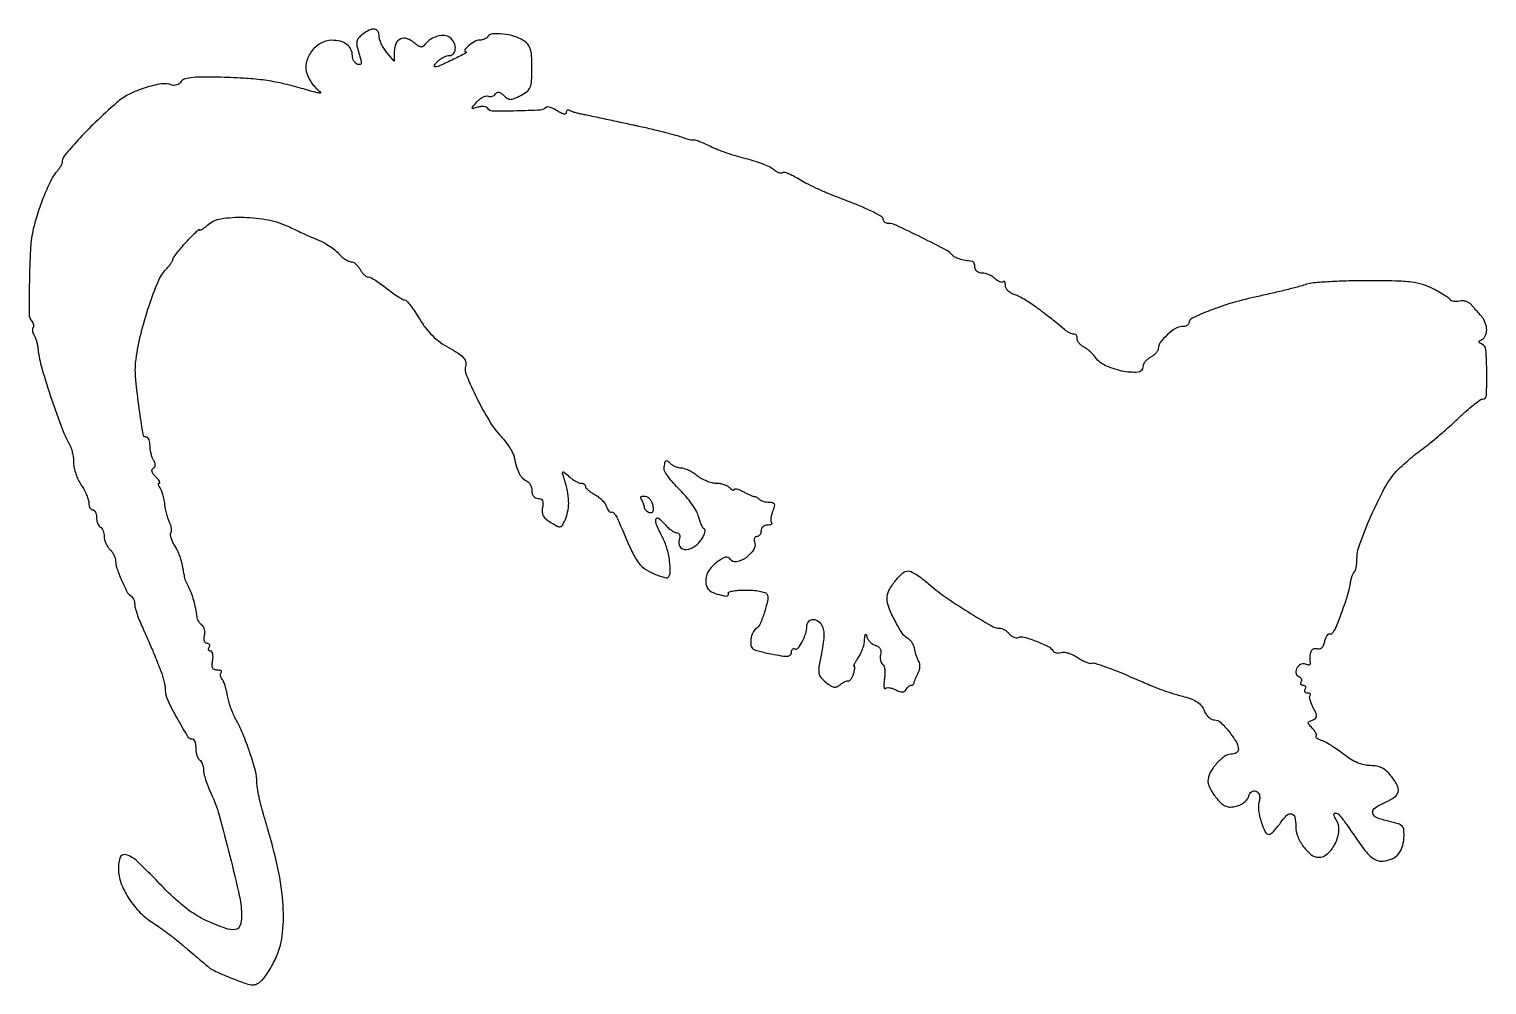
# Model space of a CAD drawing. Extents: x 0 to 382, y 1 to 251.
import ezdxf

# ---------------------------------------------------------------- set-up
doc = ezdxf.new("R2010")
doc.units = 0

msp = doc.modelspace()

# ---------------------------------------------------------------- linework, layer by layer
for points in [[(87.577939, 249.48214, 0.054007), (86.599571, 248.560357, 0.133751), (86.182334, 247.677153, 0.097605), (86.204395, 246.527197, 0.021005), (86.710926, 244.590231, -0.010178), (87.235747, 242.747282, -0.092616), (87.295885, 241.91773, -0.33991), (87.003858, 241.61515, -0.129272), (86.382986, 241.683276, -0.095539), (85.854222, 242.012511, -0.06685), (85.406252, 242.555406, -0.064503), (85.103366, 243.22011, -0.074822), (85, 243.906989, 0.111279), (84.617084, 245.606198, 0.121945), (83.54845, 246.911622, 0.102165), (81.822092, 247.721185, 0.060207), (79.55, 247.982719, 0.132375), (76.651427, 247.183995, 0.103131), (74.223202, 244.977296, 0.104944), (72.908133, 242.020575, 0.142003), (73.119577, 239.119019, 0.03419), (73.615912, 238.01712, 0.025293), (74.305813, 236.871767, 0.025771), (75.071737, 235.852128, 0.051059), (75.795028, 235.146573, -0.035635), (76.664369, 234.349278, -0.688488), (76.552522, 234.11688, -0.046623), (75.514341, 234.302424, -0.001275), (71.079885, 235.542033, 0.015055), (66.055863, 236.798288, 0.021593), (61.53455, 237.582494, 0.018611), (56.4896, 238.04459, 0.007944), (49.716645, 238.303683, 0.007763), (45.38603, 238.333227, 0.028749), (42.660983, 238.152605, 0.046196), (40.923678, 237.77141, 0.178688), (40.06757, 237.104283, -0.087973), (39.627419, 236.613126, -0.079424), (39.030089, 236.282054, -0.08104), (38.37084, 236.158096, -0.097947), (37.751413, 236.26515, 0.131441), (34.988977, 236.556343, 0.038121), (30.78348, 235.560265, 0.038695), (26.500957, 233.819292, 0.065361), (23.294701, 231.65385, 0.010336), (17.723825, 226.513577, 0.015738), (13.125458, 221.803828, 0.012052), (9.629006, 217.800021, 0.175198), (9, 216.059998, -0.09507), (8.915007, 215.617037, -0.032542), (8.632812, 215.024098, -0.030968), (8.228372, 214.394749, -0.031143), (7.75, 213.821429, 0.076345), (6.19153, 211.568811, 0.016967), (4.280315, 207.276515, 0.018275), (2.523246, 202.439516, 0.025627), (1.339166, 198, 0.039345), (0.690676, 193.06865, 0.009486), (0.417568, 184.828773, 0.00438), (0.371192, 176.24284, 0.174068), (1.006242, 174.492479, -0.05209), (1.335954, 173.998591, -0.067644), (1.522088, 173.487836, -0.083275), (1.543748, 173.039, -0.168429), (1.391189, 172.724522, 0.156683), (1.225146, 172.401301, 0.07092), (1.214501, 171.920073, 0.060001), (1.350198, 171.36399, 0.049575), (1.620259, 170.816531, -0.043902), (1.94856, 170.169575, -0.02166), (2.254997, 169.299231, -0.021309), (2.49689, 168.362104, -0.02907), (2.628836, 167.5, 0.045279), (3.517724, 162.730178, 0.010686), (5.884827, 154.971167, 0.011421), (8.65198, 147.156509, 0.030385), (11.085676, 141.763569, -0.048491), (11.437347, 140.90255, -0.022251), (11.733353, 139.725416, -0.021791), (11.937113, 138.448886, -0.028089), (12.006589, 137.263569, 0.055068), (12.150388, 135.989722, 0.027645), (12.594872, 134.430548, 0.027065), (13.238777, 132.851078, 0.035949), (14, 131.5, -0.023796), (14.760939, 130.222963, -0.023115), (15.405128, 128.867188, -0.023752), (15.858484, 127.624633, -0.074786), (15.993411, 126.75, 0.055174), (16.07006, 126.080567, 0.074573), (16.291814, 125.514062, 0.09385), (16.617943, 125.133969, 0.170244), (17, 125, -0.186414), (17.381787, 124.852535, -0.089706), (17.70625, 124.429836, -0.069539), (17.926216, 123.801778, -0.049547), (18, 123.059017, 0.046881), (18.074077, 122.270704, 0.046318), (18.29375, 121.50665, 0.050262), (18.616444, 120.876024, 0.111412), (19, 120.5, -0.108356), (19.383435, 120.128609, -0.050858), (19.70625, 119.514332, -0.047053), (19.925894, 118.773395, -0.048576), (20, 118.012412, 0.065713), (20.108928, 117.187176, 0.039107), (20.440625, 116.251414, 0.038487), (20.925768, 115.354345, 0.053226), (21.5, 114.642857, -0.042503), (22.074035, 113.96195, -0.036263), (22.559375, 113.157749, -0.03785), (22.89331, 112.356409, -0.079963), (23, 111.693553, 0.082979), (23.328315, 109.728881, 0.019555), (24.537086, 106.614834, 0.01683), (25.959755, 103.616473, 0.135964), (26.984849, 102.509364, -0.09612), (27.373684, 102.150578, -0.05268), (27.701799, 101.588844, -0.049781), (27.924699, 100.924929, -0.056167), (28, 100.256707, 0.068444), (28.124132, 99.354143, 0.013059), (28.613954, 97.767687, 0.013706), (29.289932, 95.932902, 0.012225), (30.090058, 94.065724, -0.002089), (30.947838, 92.171033, -0.002038), (31.796881, 90.253682, -0.002007), (32.528949, 88.563689, -0.007638), (32.965546, 87.5, 0.000814), (33.345635, 86.536764, 0.00036), (33.850581, 85.265866, 0.000357), (34.38751, 83.920098, 0.000481), (34.875488, 82.702947, -0.021908), (35.306091, 81.479624, -0.017023), (35.669675, 80.11617, -0.017326), (35.921616, 78.819499, -0.039335), (36, 77.824674, 0.11112), (36.566974, 75.304993, 0.015343), (39.030653, 70.494838, 0.010484), (41.797677, 65.717635, 0.261966), (43.073391, 65, -0.234762), (43.428536, 64.823525, -0.071534), (43.727808, 64.282961, -0.054637), (43.932352, 63.493882, -0.036133), (44, 62.559017, 0.037634), (44.073842, 61.57934, 0.041396), (44.29375, 60.653525, 0.045439), (44.615492, 59.906663, 0.130646), (45, 59.5, -0.111871), (45.383574, 59.123275, -0.050167), (45.70625, 58.490148, -0.046206), (45.925927, 57.722567, -0.046633), (46, 56.930085, 0.061504), (46.126619, 55.904627, 0.016065), (46.582468, 54.306332, 0.016077), (47.223862, 52.505241, 0.015816), (47.982871, 50.739102, -0.040713), (50.094574, 45.06254, -0.007728), (52.926329, 34.387879, -0.006934), (55.445445, 23.628212, -0.054082), (56, 18.516185, -0.088833), (55.559249, 16.054984, -0.280207), (54.299188, 15.056711, -0.120837), (51.869154, 15.342121, -0.014743), (46.86431, 17.381304, -0.036921), (43.989263, 18.915544, -0.026699), (41.02655, 21.018992, -0.022354), (37.817838, 23.807655, -0.012728), (34.183421, 27.443755, 0.013382), (28.669492, 32.945826, 0.118143), (25.708791, 34.650312, 0.408383), (24.14722, 33.820879, 0.092514), (23.741393, 30.527599, 0.079374), (24.563437, 26.856807, 0.051544), (26.582084, 22.995569, 0.049757), (29.45636, 19.471211, 0.058477), (32.83122, 16.795295, -0.017099), (34.544675, 15.653569, -0.006738), (36.826377, 13.97086, -0.00666), (39.245478, 12.084708, -0.008272), (41.442196, 10.263916, 0.000759), (43.465713, 8.534738, 0.000929), (45.362719, 6.924713, 0.000773), (46.962381, 5.576387, 0.006642), (47.686209, 4.984422, 0.053158), (48.439894, 4.50556, 0.007885), (50.068853, 3.730645, 0.008807), (52.031069, 2.876294, 0.007478), (54.131594, 2.041996, 0.008594), (57.35171, 0.88138, 0.07061), (58.880221, 0.590967, 0.134893), (59.997685, 0.84249, 0.061579), (61.231677, 1.709665, 0.052371), (62.072354, 2.647948, 0.017167), (63.108658, 4.190317, 0.016891), (64.149316, 5.993196, 0.018315), (65.036293, 7.81495, 0.080054), (66.737802, 14.296967, 0.045481), (66.786898, 22.425595, 0.035719), (65.214047, 32.408686, 0.018379), (61.90456, 44.631271, -0.011749), (61.175459, 47.189084, -0.011399), (60.559316, 49.80417, -0.011376), (60.122554, 52.127205, -0.040752), (59.999496, 53.631271, 0.065504), (59.607029, 56.610115, 0.015694), (58.162092, 61.396171, 0.016895), (56.299584, 66.368806, 0.029637), (54.383581, 70.320885, -0.027705), (53.741988, 71.631361, -0.016697), (53.121843, 73.247001, -0.016702), (52.611371, 74.898945, -0.027922), (52.307588, 76.320885, 0.019992), (52.051889, 77.618062, 0.020164), (51.693987, 78.886913, 0.020451), (51.293454, 79.963592, 0.072829), (50.914673, 80.592009, -0.062934), (50.620733, 81.058629, -0.075272), (50.474225, 81.556526, -0.08829), (50.492378, 82.00778, -0.143235), (50.675343, 82.342009, 0.21182), (50.770724, 82.589445, 0.242597), (50.64472, 82.806715, 0.105313), (50.250624, 82.954787, 0.037406), (49.647109, 83, -0.093183), (48.880976, 83.144032, -0.187393), (48.434532, 83.553439, -0.126232), (48.278924, 84.294326, -0.03383), (48.414222, 85.5, 0.036857), (48.515854, 86.457889, 0.061214), (48.442757, 87.265625, 0.088429), (48.219489, 87.810449, 0.256799), (47.874762, 88, -0.119034), (47.546132, 88.079361, -0.186707), (47.355147, 88.29375, -0.153298), (47.337535, 88.617584, -0.076066), (47.5, 89, 0.094696), (47.645673, 89.381513, 0.172837), (47.59114, 89.70625, 0.172824), (47.34354, 89.92335, 0.09468), (46.942386, 90, -0.177976), (46.52005, 90.155249, -0.138748), (46.245751, 90.56445, -0.093884), (46.163574, 91.205079, -0.049074), (46.290365, 92.002357, 0.058985), (46.404392, 92.823724, 0.061698), (46.32031, 93.636142, 0.06874), (46.06082, 94.318012, 0.124692), (45.656997, 94.752357, -0.070782), (45.200933, 95.148357, -0.044661), (44.787615, 95.721005, -0.04404), (44.475386, 96.370849, -0.060534), (44.322118, 97, 0.01955), (43.984988, 99.12785, 0.019251), (43.481356, 101.233944, 0.020281), (42.860264, 103.147957, 0.034279), (42.168528, 104.685103, -0.011671), (41.789465, 105.434947, -0.012381), (41.453577, 106.187186, -0.012054), (41.196593, 106.847623, -0.054114), (41.098612, 107.25, 0.004889), (41.055406, 107.55547, 0.005235), (41.007139, 107.853125, 0.004978), (40.960455, 108.107955, 0.024451), (40.92569, 108.25, -0.023565), (40.881339, 108.429827, -0.000786), (40.740307, 109.15105, -0.001491), (40.577689, 110.003239, -0.001038), (40.398949, 110.96634, 0.033535), (40.11694, 112.077865, 0.018763), (39.634441, 113.387314, 0.018653), (39.04497, 114.679916, 0.028727), (38.431698, 115.744585, -0.034076), (37.895178, 116.69946, -0.04177), (37.534525, 117.656751, -0.046814), (37.381128, 118.484468, -0.162216), (37.504684, 119.007579, 0.121219), (37.66316, 119.4984, 0.050378), (37.642391, 120.199418, 0.045888), (37.465855, 120.981516, 0.044099), (37.148048, 121.729333, -0.040714), (36.763169, 122.618237, -0.01733), (36.388795, 123.861117, -0.017012), (36.078986, 125.221648, -0.021399), (35.889595, 126.5, 0.022741), (35.702451, 127.740239, 0.02131), (35.400443, 128.985938, 0.021839), (35.037201, 130.067058, 0.06549), (34.665347, 130.75, -0.034869), (34.364573, 131.230077, -0.079815), (34.226318, 131.632812, -0.165817), (34.267162, 131.890404, -0.278078), (34.448984, 132, 0.451996), (34.571838, 132.139574, 0.099587), (34.45572, 132.483312, 0.045431), (34.081485, 133.012996, 0.019879), (33.49754, 133.645317, -0.039035), (32.874223, 134.374374, -0.090673), (32.56352, 135.020074, -0.145814), (32.574952, 135.54072, -0.178273), (32.873325, 135.92171, 0.119103), (33.236468, 136.288698, 0.12583), (33.382594, 136.773593, 0.099205), (33.290373, 137.36223, 0.052731), (32.962526, 138.026393, -0.052386), (32.603806, 138.75184, -0.026369), (32.299873, 139.728066, -0.025858), (32.08937, 140.780601, -0.034734), (32.015313, 141.75, 0.035459), (31.948225, 142.611741, 0.053612), (31.758083, 143.339063, 0.069836), (31.483894, 143.838263, 0.236539), (31.16114, 144, -0.368419), (30.190648, 144.827401, -0.005852), (29.04805, 152.536807, -0.013411), (28.236122, 159.982844, -0.055508), (28.367655, 164.5, -0.025634), (29.667589, 171.213329, -0.019475), (31.749989, 178.415234, -0.017796), (34.107173, 184.754373, -0.089849), (36.139298, 187.919144, 0.015462), (36.851809, 188.732995, 0.019794), (37.453419, 189.52668, 0.018044), (37.897843, 190.21559, 0.135023), (38, 190.586986, -0.157967), (38.134493, 191.002064, -0.007393), (39.028125, 192.198617, -0.011597), (40.159025, 193.598669, -0.008017), (41.5, 195.13168, -0.007939), (42.843421, 196.572038, -0.015291), (43.971875, 197.674501, -0.013915), (44.836094, 198.425386, -0.633344), (45, 198.347893, 0.506976), (45.153831, 198.235173, 0.057263), (45.61834, 198.442864, 0.033997), (46.296548, 198.909669, 0.016194), (47.104988, 199.595012, -0.147029), (50.597835, 201.254756, -0.043847), (56.55235, 201.636337, -0.043405), (63.043681, 200.916792, -0.063118), (68.5, 199.089104, 0.00103), (70.452076, 198.152804, 0.001497), (72.178125, 197.33562, 0.000739), (73.64766, 196.647911, 0.02583), (74, 196.50531, -0.021997), (76.317825, 195.58783, -0.028582), (78.345337, 194.537313, -0.031586), (80.052488, 193.373528, -0.044038), (81.404988, 192.114763, 0.031057), (82.230583, 191.305445, 0.032886), (83.135147, 190.621212, 0.034859), (83.986913, 190.142348, 0.111072), (84.619804, 190, -0.121926), (85.198871, 189.856663, -0.053428), (85.859291, 189.4125, -0.048486), (86.49348, 188.765091, -0.046731), (87, 188, 0.038446), (87.488649, 187.234697, 0.043626), (88.070527, 186.5875, 0.048543), (88.655208, 186.139056, 0.140228), (89.141279, 186, -0.124716), (89.757688, 185.843818, -0.014212), (91.01028, 185.11875, -0.01647), (92.471174, 184.148859, -0.012708), (94, 183, 0.010706), (95.516384, 181.850962, 0.014424), (96.939344, 180.88125, 0.011443), (98.152769, 180.143199, 0.131645), (98.687228, 180, -0.216843), (99.174102, 179.778432, -0.013926), (100.190966, 178.543354, -0.018337), (101.345175, 176.941151, -0.012488), (102.543323, 175.041206, 0.0288), (104.167926, 172.642112, 0.036149), (105.948571, 170.632625, 0.036718), (107.975636, 168.925135, 0.03133), (110.337812, 167.431001, -0.015844), (112.715796, 166.027981, -0.060804), (114.042593, 164.941422, -0.110193), (114.645358, 163.94415, -0.146009), (114.681422, 162.88976, 0.164084), (114.86812, 160.207448, 0.016202), (117.583894, 154.241216, 0.021475), (120.865497, 148.269908, 0.050094), (123.93123, 144.19971, -0.023394), (125.128816, 142.774654, -0.022351), (126.207519, 141.222715, -0.022941), (127.034192, 139.76826, -0.070566), (127.400277, 138.69971, 0.022747), (127.980333, 136.273302, 0.0502), (128.686995, 134.5064, 0.068777), (129.543011, 133.302545, 0.112709), (130.577319, 132.608704, -0.109191), (131.121489, 132.249118, -0.06634), (131.582087, 131.626418, -0.061611), (131.893863, 130.848795, -0.064651), (132, 130.031385, 0.069642), (132.114319, 129.214604, 0.098834), (132.44895, 128.564149, 0.112514), (132.968853, 128.148402, 0.113091), (133.616577, 128, -0.100008), (134.32986, 127.855891, -0.181453), (134.75643, 127.452314, -0.124229), (134.906692, 126.736444, -0.037165), (134.778213, 125.620127, 0.066733), (134.709983, 124.394566, 0.110266), (135.012347, 123.407675, 0.092968), (135.753507, 122.531919, 0.037388), (137.04535, 121.632282, 0.016282), (138.791443, 120.676114, 0.191397), (139.548637, 120.607615, 0.208993), (140.110411, 121.080845, 0.019795), (140.859429, 122.762155, 0.054131), (141.472144, 124.964394, 0.049045), (141.626089, 127.322423, 0.04253), (141.314183, 129.957327, 0.025735), (140.523327, 133, -0.004663), (140.014517, 134.6659, -0.333842), (140.109461, 134.920211, -0.331115), (140.381337, 134.901029, -0.004624), (141.69584, 133.75, 0.026802), (142.532874, 133.080226, 0.027968), (143.425307, 132.514062, 0.029087), (144.247112, 132.115813, 0.098592), (144.828741, 132, -0.069228), (145.2764, 131.93772, -0.085359), (145.655943, 131.755888, -0.099985), (145.909714, 131.485879, -0.139673), (146, 131.16898, 0.182479), (146.152429, 130.765226, 0.033247), (146.729507, 130.191651, 0.031932), (147.532504, 129.578619, 0.024205), (148.48343, 129.008868, -0.04229), (149.477227, 128.363533, -0.035706), (150.410243, 127.525465, -0.037193), (151.152894, 126.631534, -0.078043), (151.555426, 125.825368, 0.040472), (151.832895, 125.146943, 0.069277), (152.181372, 124.645646, 0.104255), (152.541067, 124.390353, 0.245526), (152.859809, 124.413357, -0.335242), (153.22112, 124.379527, -0.048062), (153.751368, 123.7923, -0.038754), (154.334356, 122.864349, -0.022846), (154.889714, 121.677878, 0.006388), (157.785839, 114.91993, 0.041125), (159.565283, 111.661539, 0.079525), (161.309236, 109.754553, 0.068991), (163.644308, 108.375258, 0.011412), (165.039305, 107.82944, 0.017503), (166.272972, 107.427272, 0.01219), (167.288493, 107.16174, 0.259812), (167.577144, 107.243811, 0.193477), (168.212851, 108.734221, 0.038391), (168.047887, 111.687046, 0.0391), (167.339218, 115.000331, 0.04794), (166.151901, 117.933075, -0.017243), (164.640675, 121.093731, -0.15825), (164.494285, 122.588469, -0.561074), (165.162597, 122.818812, -0.041436), (166.860952, 121.160323, 0.028947), (167.66643, 120.333509, 0.032002), (168.536737, 119.634595, 0.033806), (169.347854, 119.142815, 0.119933), (169.934683, 119, -0.159689), (170.37066, 118.857115, -0.157686), (170.640181, 118.483228, -0.105723), (170.7007, 117.886863, -0.049491), (170.539345, 117.123965, 0.204304), (170.701256, 115.43779, 0.257184), (172.002259, 114.606547, 0.148744), (174.112908, 115.101252, 0.094966), (176.030586, 116.766013, 0.030263), (176.744508, 117.796209, 0.048856), (177.206198, 118.757202, 0.064733), (177.377439, 119.519578, 0.276642), (177.183678, 119.922624, -0.11277), (176.801776, 120.321776, -0.026206), (176.365089, 121.147774, -0.025742), (175.951876, 122.175005, -0.022727), (175.626747, 123.282564, 0.071202), (175.082886, 124.635367, 0.022113), (173.899856, 126.486622, 0.021612), (172.377937, 128.463585, 0.022228), (170.704542, 130.282564, -0.015336), (169.090638, 131.989071, -0.020922), (167.751405, 133.628316, -0.01834), (166.771068, 135.041483, -0.172663), (166.606767, 135.75, -0.009048), (166.826968, 137.406163, -0.172211), (167.069452, 137.859294, -0.364864), (167.437065, 137.873512, -0.031096), (168.2, 137.2, 0.058312), (168.781316, 136.740484, 0.038966), (169.536635, 136.3525, 0.039061), (170.339795, 136.087634, 0.060189), (171.065141, 136, -0.082712), (171.878671, 135.864495, -0.02841), (172.988033, 135.4125, -0.027329), (174.177112, 134.765448, -0.028388), (175.272871, 134, 0.039401), (176.421905, 133.234386, 0.030996), (177.771303, 132.5875, 0.031879), (179.108809, 132.142315, 0.064483), (180.207729, 132, -0.043969), (181.21171, 131.911542, -0.036675), (182.24977, 131.6475, -0.038157), (183.16883, 131.260364, -0.077768), (183.8, 130.8, 0.029031), (184.261548, 130.389149, 0.075079), (184.6475, 130.16846, 0.191032), (184.889022, 130.170384, 0.305318), (185, 130.335184, -0.38902), (185.170535, 130.521198, -0.078059), (185.660937, 130.487294, -0.046884), (186.386476, 130.248042, -0.023701), (187.25, 129.820619, 0.010415), (188.16033, 129.339514, 0.01258), (189.034896, 128.927575, 0.01125), (189.782991, 128.617844, 0.079401), (190.166667, 128.535435, -0.079313), (190.475392, 128.469182, -0.034149), (190.857812, 128.290097, -0.032702), (191.247171, 128.039642, -0.037117), (191.583333, 127.75, 0.089131), (191.997806, 127.461792, 0.036183), (192.644292, 127.220312, 0.03435), (193.394483, 127.055334, 0.036966), (194.141916, 127, -0.059269), (195.040204, 126.893143, -0.248926), (195.433798, 126.544622, -0.15877), (195.462103, 125.890026, -0.02291), (195.039093, 124.602823, 0.028273), (194.734344, 123.640838, 0.036956), (194.572492, 122.732737, 0.040417), (194.556374, 121.990431, 0.183602), (194.730511, 121.602823, -0.239287), (194.804439, 121.376448, -0.229185), (194.666671, 121.177079, -0.094675), (194.266418, 121.041436, -0.034503), (193.666667, 121, 0.088788), (193.030326, 120.886104, 0.094932), (192.489583, 120.559375, 0.09994), (192.127828, 120.072242, 0.110331), (192, 119.5, -0.072144), (191.91686, 118.926792, -0.087143), (191.674822, 118.440625, -0.100435), (191.315153, 118.115611, -0.134459), (190.893011, 118, 0.132186), (190.511358, 117.897307, 0.151946), (190.256826, 117.620507, 0.125613), (190.175427, 117.201805, 0.077279), (190.281768, 116.708108, -0.235745), (190.078222, 114.608174, -0.096756), (188.067769, 112.461208, -0.110376), (185.57529, 111.391353, -0.310107), (183.926098, 112.119576, 0.166659), (183.417011, 112.537131, 0.148204), (182.731268, 112.579969, 0.078054), (181.7793, 112.191249, 0.021529), (180.428708, 111.293757, 0.089366), (178.437247, 109.210912, 0.116733), (177.530754, 106.745184, 0.154117), (177.932679, 104.60859, 0.190496), (179.466914, 103.30963, 0.011806), (181.639724, 102.631657, 0.055844), (182.924207, 102.414775, 0.23644), (183.412403, 102.62618, 0.323463), (183.445746, 103.087785, -0.462311), (183.559635, 103.440272, -0.047383), (184.513024, 103.732578, -0.033575), (185.998947, 103.935431, -0.01714), (187.881966, 104, -0.018972), (189.842903, 103.925567, -0.025823), (191.598313, 103.700507, -0.024602), (192.986371, 103.377929, -0.187058), (193.512083, 102.98045, -0.193045), (193.764707, 101.527727, -0.022775), (192.921771, 98.290942, -0.024465), (191.774467, 95.140322, -0.150604), (190.679135, 93.832238, 0.150396), (189.832253, 92.821701, 0.065521), (189.363591, 91.115753, 0.067879), (189.360729, 89.436508, 0.224506), (189.947145, 88.532666, 0.067021), (190.545174, 88.265795, 0.008098), (191.937845, 87.880821, 0.009507), (193.617208, 87.479655, 0.007695), (195.433181, 87.111385, 0.011071), (197.837241, 86.717127, 0.066606), (199.100721, 86.707786, 0.175372), (199.7432, 87.03644, 0.189922), (200, 87.688122, -0.060677), (200.062055, 88.197595, -0.129565), (200.250796, 88.542997, -0.191518), (200.530037, 88.672603, -0.153608), (200.853772, 88.590374, 0.384398), (201.650682, 88.735712, 0.040765), (202.767852, 90.459813, 0.041992), (203.698334, 92.603435, 0.081578), (204, 94.440064, -0.161719), (204.406175, 95.663028, -0.201604), (205.429067, 96.264559, -0.169106), (206.726586, 95.99976, -0.119613), (207.798484, 94.95107, -0.084828), (208.288408, 93.75579, -0.054684), (208.453849, 92.264486, -0.037116), (208.307451, 90.261857, -0.012756), (207.807745, 87.396885, 0.009156), (207.162852, 83.850541, 0.078349), (207.154499, 82.241661, 0.137281), (207.669304, 81.101279, 0.048347), (208.960414, 79.830972, 0.025868), (210.22749, 78.909193, 0.106028), (211.109921, 78.571043, 0.146447), (211.89553, 78.678671, 0.066534), (212.783081, 79.234937, -0.028281), (213.406777, 79.69561, -0.038321), (214.020245, 80.033164, -0.0426), (214.544413, 80.219332, -0.200438), (214.854186, 80.175833, 0.313692), (215.117621, 80.195045, 0.061572), (215.465751, 80.556177, 0.04564), (215.834697, 81.154094, 0.02684), (216.168267, 81.925833, 0.021051), (216.425074, 82.721455, 0.038417), (216.556096, 83.390714, 0.051801), (216.562232, 83.861934, 0.387952), (216.411072, 84, -0.499213), (216.305963, 84.139778, -0.0384), (216.49794, 84.652861, -0.029137), (216.882967, 85.369429, -0.014926), (217.443296, 86.222506, 0.04115), (218.04812, 87.257719, 0.026986), (218.576794, 88.534603, 0.027144), (218.95923, 89.84329, 0.046076), (219.116001, 90.972506, -0.010231), (219.185896, 92.02479, -0.129058), (219.318704, 92.396116, -0.592677), (219.48102, 92.379925, -0.036005), (219.680277, 91.796988, 0.079343), (219.986936, 91.102358, 0.052683), (220.535316, 90.423339, 0.051804), (221.227118, 89.860867, 0.068056), (221.961559, 89.512201, -0.075434), (222.712906, 89.141896, -0.114587), (223.198586, 88.603665, -0.114915), (223.396544, 87.907692, -0.076164), (223.310165, 87.078072, 0.054925), (223.199214, 86.323741, 0.060516), (223.261557, 85.588454, 0.068801), (223.478316, 84.981204, 0.135058), (223.824912, 84.60821, -0.180194), (224.176872, 84.155332, -0.04431), (224.381918, 83.218774, -0.039699), (224.438419, 82.033084, -0.030743), (224.318045, 80.745351, 0.017293), (224.173337, 79.546168, 0.04303), (224.173778, 78.663299, 0.115308), (224.311278, 78.242907, 0.484007), (224.537498, 78.214816, -0.169481), (224.957293, 78.413593, -0.058957), (225.636094, 78.405912, -0.050349), (226.441429, 78.217598, -0.040291), (227.258657, 77.861571, 0.033744), (228.242693, 77.417474, 0.10049), (228.969633, 77.303018, 0.143491), (229.52995, 77.494425, 0.101095), (229.988977, 77.982165, -0.039086), (230.317197, 78.430715, -0.046034), (230.69528, 78.796564, -0.052115), (231.065241, 79.035169, -0.151574), (231.361803, 79.08541, 0.11682), (231.612809, 79.11048, 0.100784), (231.841497, 79.245402, 0.093195), (232.012638, 79.470044, 0.083807), (232.098612, 79.75, -0.053454), (232.195524, 80.150283, -0.012271), (232.446624, 80.799821, -0.012548), (232.774858, 81.537754, -0.011945), (233.144856, 82.270667, 0.056582), (233.450348, 83.039192, 0.051364), (233.588723, 83.882317, 0.054699), (233.549866, 84.670582, 0.100198), (233.325174, 85.270667, -0.04013), (233.00887, 85.881528, -0.018535), (232.693033, 86.719346, -0.018222), (232.424418, 87.629457, -0.024093), (232.250708, 88.476042, 0.058263), (232.024004, 89.293282, 0.045081), (231.599381, 90.114724, 0.046271), (231.053543, 90.818506, 0.077265), (230.464744, 91.279668, -0.122285), (228.93997, 92.710334, -0.023946), (227.036765, 95.988695, -0.025254), (225.448861, 99.47304, -0.094557), (225, 101.825303, -0.120613), (225.494347, 103.844807, -0.045027), (227.080932, 106.319414, -0.04394), (229.011196, 108.399967, -0.185853), (230.569699, 109, -0.122284), (231.341856, 108.808289, -0.020206), (232.678189, 108.030463, -0.021157), (234.205842, 106.963126, -0.017304), (235.747119, 105.699449, 0.028847), (239.980605, 102.388791, 0.011665), (246.103566, 98.353794, 0.006666), (252.318214, 94.577588, 0.133963), (254.435309, 94, -0.086752), (255.027286, 93.896511, -0.043519), (255.718614, 93.576836, -0.041468), (256.395689, 93.110639, -0.048083), (256.950668, 92.559441, 0.062028), (257.499511, 92.043844, 0.062655), (258.156271, 91.680667, 0.06886), (258.816837, 91.517276, 0.118396), (259.375979, 91.590782, -0.164336), (260.931265, 91.654034, -0.021396), (264.117653, 90.570085, -0.022469), (267.200654, 89.209471, -0.140073), (268.463644, 88.058825, 0.125804), (268.804362, 87.730465, 0.081149), (269.321166, 87.539063, 0.072595), (269.930733, 87.509895, 0.067423), (270.539745, 87.653625, -0.123285), (271.295864, 87.745622, -0.04186), (272.3875, 87.51531, -0.038612), (273.599433, 87.046936, -0.035784), (274.75772, 86.387567, 0.020314), (275.873487, 85.705897, 0.025707), (276.958254, 85.173301, 0.025278), (277.887129, 84.829539, 0.150556), (278.398039, 84.826962, -0.150288), (279.424666, 84.822322, -0.010222), (282.223769, 83.884446, -0.011719), (285.96863, 82.444058, -0.004763), (291, 80.31594, 0.003908), (294.728076, 78.731554, 0.011874), (297.29528, 77.734952, 0.013708), (299.701304, 76.939929, 0.006781), (302.795156, 76.056438, -0.028113), (304.821537, 75.383097, -0.056954), (306.301673, 74.592079, -0.071545), (307.33961, 73.630096, -0.079464), (308.020406, 72.446329, 0.058633), (308.508226, 71.51035, 0.059211), (309.198617, 70.716602, 0.065151), (309.977477, 70.176261, 0.118692), (310.725249, 69.993167, -0.192452), (312.296258, 69.358197, -0.032337), (314.532131, 66.918275, -0.034271), (316.454073, 64.1603, -0.135853), (317, 62.18812, -0.159354), (316.851808, 61.734949, -0.096872), (316.43382, 61.34901, -0.078591), (315.809674, 61.08839, -0.059745), (315.07258, 61, 0.163359), (313.265312, 60.393342, 0.053567), (311.192618, 58.443962, 0.05341), (309.533917, 56.031354, 0.124532), (309, 53.920905, 0.088951), (309.157856, 53.040603, 0.030299), (309.684033, 51.847797, 0.029007), (310.437432, 50.573742, 0.029593), (311.328622, 49.404343, 0.030108), (312.652479, 48.040612, 0.09149), (313.74449, 47.359674, 0.106362), (314.909592, 47.167862, 0.049326), (316.43415, 47.394117, 0.054298), (317.532882, 47.800665, 0.05143), (318.540161, 48.440141, 0.055417), (319.313041, 49.203414, 0.106691), (319.704064, 49.976341, -0.068383), (320.000084, 50.69174, -0.105622), (320.449288, 51.184343, -0.125329), (321.000247, 51.399071, -0.12278), (321.591421, 51.326545, -0.122963), (322.1506, 50.934804, -0.113972), (322.479342, 50.315541, -0.085269), (322.557345, 49.460151, -0.041703), (322.379605, 48.37633, 0.098349), (322.269647, 46.171779, 0.040706), (322.946293, 43.250313, 0.037184), (323.990267, 40.661371, 0.285705), (325.053226, 40, 0.180151), (325.484471, 40.16059, 0.020485), (326.255667, 40.884704, 0.022687), (327.127853, 41.858235, 0.016603), (328.008372, 43.011758, -0.04141), (329.693048, 45.005598, -0.259816), (330.929085, 45.358461, -0.294502), (331.763665, 44.493765, -0.048755), (332, 42.075842, 0.097839), (332.511528, 39.486722, 0.060639), (334.033042, 36.774527, 0.063259), (336.021807, 34.67672, 0.17313), (337.917593, 34, 0.188621), (340.374319, 34.96097, 0.094889), (342.3825, 37.681602, 0.091643), (343.290954, 41.044081, 0.160804), (342.61901, 43.816531, -0.06293), (342.010472, 45.140056, -0.506407), (342.346477, 45.598722, -0.200937), (343.274126, 45.211354, -0.041073), (344.439174, 43.818393, -0.000564), (345.26818, 42.640584, -0.000193), (346.466494, 40.93259, -0.000192), (347.78715, 39.047132, -0.000222), (349.04372, 37.25, 0.022962), (350.510011, 35.343702, 0.047707), (351.850492, 34.03377, 0.063561), (353.107585, 33.260305, 0.106558), (354.315143, 33, 0.084548), (356.730373, 33.411348, 0.113105), (358.60453, 34.593266, 0.109215), (359.820517, 36.510012, 0.074809), (360.330288, 39.045292, 0.030238), (360.306529, 41.134292, 0.170692), (359.868933, 42.141233, 0.135393), (358.839802, 42.777258, 0.016572), (356.25, 43.442061, -0.040921), (353.151878, 44.400186, -0.266019), (352.177727, 45.632118, -0.292721), (352.786761, 46.994271, -0.046292), (355.5, 48.435553, 0.052119), (357.886685, 49.739164, 0.193249), (358.815383, 51.141499, 0.176715), (358.557859, 52.884696, 0.042533), (356.92742, 55.365141, 0.044612), (355.780867, 56.581944, 0.067413), (354.574067, 57.392283, 0.068004), (353.203245, 57.847935, 0.046309), (351.564924, 58, -0.057292), (349.911893, 58.190035, -0.04263), (348.163536, 58.758047, -0.038495), (346.361954, 59.687481, -0.029575), (344.549748, 60.960465, 0.013889), (342.977681, 62.140065, 0.013686), (341.334924, 63.236603, 0.013681), (339.844885, 64.117361, 0.04983), (338.836883, 64.551771, -0.030384), (338.111782, 64.831411, -0.060577), (337.588162, 65.152327, -0.107463), (337.337261, 65.458908, -0.32506), (337.37702, 65.710354, 0.254147), (337.469606, 66.023303, 0.063071), (337.287113, 66.545696, 0.049087), (336.894773, 67.171271, 0.031798), (336.32987, 67.812987, -0.015038), (335.430088, 68.768585, -0.18696), (335.259748, 69.227248, -0.279329), (335.477439, 69.575377, -0.032468), (336.359918, 69.950862, 0.068402), (337.169095, 70.365937, 0.226986), (337.455355, 70.873125, 0.121783), (337.318878, 71.645271, 0.015317), (336.578406, 73.186233, -0.023945), (336.088984, 74.251428, -0.034111), (335.766865, 75.241247, -0.036364), (335.625789, 76.045097, -0.225308), (335.762644, 76.429311, 0.157084), (335.873204, 76.644943, 0.259668), (335.805649, 76.83236, 0.134523), (335.539659, 76.960613, 0.045492), (335.10765, 77, -0.089607), (334.686733, 77.076045, -0.168389), (334.423558, 77.29375, -0.176926), (334.359099, 77.618743, -0.100119), (334.5, 78, 0.088621), (334.651081, 78.381806, 0.167455), (334.608064, 78.70625, 0.177706), (334.378351, 78.922582, 0.101261), (334, 79, -0.08992), (333.616203, 79.069584, -0.16868), (333.37643, 79.268661, -0.176677), (333.318063, 79.565881, -0.099764), (333.447214, 79.91459, 0.121055), (333.569809, 80.293863, 0.129291), (333.497991, 80.676662, 0.116342), (333.236263, 81.004148, 0.085998), (332.82632, 81.22456, -0.142777), (332.406099, 81.515385, -0.115049), (332.164868, 82.011369, -0.090564), (332.136621, 82.668548, -0.057244), (332.328519, 83.413724, -0.072874), (332.709725, 84.092203, -0.100012), (333.237345, 84.549435, -0.111532), (333.854812, 84.735406, -0.109637), (334.496433, 84.639742, 0.038365), (335.056556, 84.472769, 0.079951), (335.510121, 84.448498, 0.147227), (335.784501, 84.564006, 0.262798), (335.869583, 84.785988, -0.040988), (335.749631, 86.599913, -0.095755), (336.027826, 87.925734, -0.175648), (336.646037, 88.59535, -0.214175), (337.489807, 88.642285, 0.123048), (338.178216, 88.5582, 0.152897), (338.762549, 88.823904, 0.106839), (339.235439, 89.475611, 0.04226), (339.59648, 90.528385, -0.032899), (339.888937, 91.436127, -0.059229), (340.260466, 92.12309, -0.0922), (340.646685, 92.499716, -0.293659), (340.990618, 92.505799, 0.317442), (341.366995, 92.528857, 0.062079), (341.867406, 93.044047, 0.045683), (342.400066, 93.902121, 0.026681), (342.883944, 95.012709, 0.002265), (344.528576, 99.476391, 0.009966), (345.434049, 102.132466, 0.016694), (345.971039, 104.03398, 0.025153), (346.298831, 105.72423, -0.023573), (346.470856, 106.626511, -0.024366), (346.725618, 107.498496, -0.025006), (347.019555, 108.228106, -0.088334), (347.307564, 108.640897, 0.109462), (347.574784, 109.060247, 0.030722), (347.796597, 109.809402, 0.029415), (347.949012, 110.710145, 0.027209), (348, 111.64643, -0.086191), (348.76155, 116.031438, -0.017731), (351.679642, 123.35078, -0.019109), (355.188108, 130.557811, -0.058809), (358.284505, 135, -0.023692), (359.436964, 136.179988, -0.009257), (361.132735, 137.701574, -0.009139), (363.031497, 139.283171, -0.01123), (364.862682, 140.686208, 0.012927), (366.907776, 142.264186, 0.005905), (369.49896, 144.423957, 0.005843), (372.176427, 146.764413, 0.008012), (374.526241, 148.936208, -0.009492), (376.637702, 150.87615, -0.013491), (378.591838, 152.512511, -0.009475), (380.263757, 153.786663, -0.15939), (380.915982, 154, 0.40116), (381.932273, 154.971777, 0.014072), (382.031336, 160.927966, 0.014803), (381.785173, 166.91147, 0.272308), (380.75, 168.416667, -0.029131), (380.14253, 168.744495, -0.260055), (380, 169, -0.260055), (380.14253, 169.255505, -0.029131), (380.75, 169.583333, 0.110691), (381.228548, 169.952528, 0.060254), (381.632812, 170.579315, 0.055592), (381.907029, 171.351063, 0.057647), (382, 172.154762, 0.052778), (381.908627, 173.017992, 0.035795), (381.632812, 173.968303, 0.036044), (381.228892, 174.858194, 0.058288), (380.75, 175.536725, -0.002546), (380.172991, 176.186774, -0.001354), (379.464971, 176.997063, -0.001348), (378.745895, 177.829037, -0.002095), (378.130753, 178.550744, 0.074306), (377.467178, 179.133677, 0.059603), (376.611544, 179.550578, 0.060847), (375.70241, 179.746997, 0.086972), (374.881749, 179.679328, -0.043537), (374.125848, 179.550537, -0.053024), (373.40847, 179.567907, -0.062019), (372.831102, 179.71782, -0.161201), (372.505988, 179.990311, 0.101683), (372.109905, 180.410189, 0.010417), (370.970174, 181.175036, 0.012654), (369.555991, 182.032203, 0.009779), (367.974199, 182.896431, 0.045881), (365.240068, 184.016441, 0.044292), (362.315076, 184.635495, 0.025199), (358.140193, 184.926747, 0.004815), (350.534306, 185, 0.007024), (345.204411, 184.925117, 0.008858), (340.276489, 184.699199, 0.007293), (336.16745, 184.377572, 0.067759), (334.436868, 183.975997, -0.025313), (332.84123, 183.460105, -0.004178), (329.708308, 182.647657, -0.004581), (326.003004, 181.755742, -0.004035), (322.121768, 180.891949, 0.017258), (315.455017, 179.222052, 0.023002), (309.541227, 177.223211, 0.017932), (304.874951, 175.207307, 0.289488), (304, 173.822745, -0.207503), (303.863594, 173.508213, -0.082437), (303.463705, 173.241681, -0.062834), (302.873235, 173.060392, -0.043123), (302.174314, 173, 0.146311), (300.489711, 172.496264, 0.042836), (298.343019, 170.806893, 0.042463), (296.529112, 168.794458, 0.163608), (296, 167.220733, -0.133663), (295.859244, 166.703605, -0.050455), (295.4125, 166.093867, -0.045397), (294.765224, 165.494586, -0.04122), (294, 165, 0.052011), (293.235006, 164.481872, 0.050946), (292.5875, 163.813763, 0.055403), (292.145075, 163.103741, 0.112104), (292, 162.464816, -0.398082), (290.638183, 161.025403, -0.067921), (286.509867, 161.357401, -0.057078), (281.937935, 162.922957, -0.140339), (279.299702, 165.249978, 0.051473), (278.853577, 165.810789, 0.021463), (278.147413, 166.472658, 0.020963), (277.324354, 167.122309, 0.025463), (276.5, 167.656942, -0.043481), (275.75321, 168.180386, -0.052924), (275.160938, 168.795118, -0.061871), (274.797605, 169.404757, -0.161052), (274.75, 169.906942, 0.093935), (274.76566, 170.324023, 0.11991), (274.620414, 170.678914, 0.12619), (274.335625, 170.915204, 0.110835), (273.957794, 171, -0.084325), (273.454646, 171.085464, -0.030422), (272.783314, 171.367188, -0.029142), (272.071082, 171.771609, -0.030638), (271.42309, 172.25, 0.002027), (269.340446, 173.979944, 0.00529), (267.82493, 175.201773, 0.005146), (266.260449, 176.410087, 0.001829), (264, 178.106114, 0.015471), (262.494943, 179.15601, 0.013719), (260.867188, 180.155618, 0.01391), (259.351976, 180.974495, 0.04039), (258.25, 181.423501, -0.060364), (257.389685, 181.814694, -0.062915), (256.660937, 182.395627, -0.069973), (256.167091, 183.069543, -0.123798), (256, 183.734054, 0.037083), (255.957463, 184.306796, 0.104129), (255.818155, 184.6817, 0.241326), (255.613703, 184.802569, 0.214637), (255.380952, 184.714286, -0.216372), (255.036601, 184.584976, -0.079048), (254.517113, 184.70372, -0.060112), (253.910969, 185.03688, -0.040711), (253.309524, 185.547619, 0.056187), (252.612131, 186.103708, 0.038806), (251.717262, 186.573363, 0.03912), (250.773133, 186.894159, 0.062416), (249.928571, 187, -0.076226), (249.19176, 187.112985, -0.089419), (248.566518, 187.440625, -0.100747), (248.148544, 187.927955, -0.127718), (248, 188.5, 0.04767), (247.944613, 189.079619, 0.063463), (247.779687, 189.58185, 0.078959), (247.536811, 189.935618, 0.179364), (247.25, 190.076511, -0.019931), (245.429216, 190.335923, -0.030995), (243.890627, 190.717906, -0.035756), (242.718287, 191.18181, -0.125143), (242.100106, 191.699622, 0.11764), (240.649591, 192.951592, 0.004165), (234.015624, 196.317493, 0.004328), (227.345958, 199.560259, 0.11143), (225.397277, 200, -0.066427), (224.863143, 200.071276, -0.083517), (224.41045, 200.279968, -0.099349), (224.107685, 200.58963, -0.145026), (224, 200.953083, 0.259673), (223.520707, 201.813732, 0.024855), (221.341615, 203.01794, 0.018202), (217.735842, 204.62278, 0.004125), (211.5, 207.070897, -0.010648), (208.936237, 208.116204, -0.008285), (206.193209, 209.357693, -0.00839), (203.67408, 210.600656, -0.020044), (201.85986, 211.627934, 0.018202), (200.42124, 212.449546, 0.02769), (199.111665, 213.045621, 0.026339), (198.047529, 213.397214, 0.269194), (197.615991, 213.282657, -0.224245), (197.260094, 213.155077, -0.064224), (196.673744, 213.289437, -0.051137), (195.972768, 213.633002, -0.035158), (195.256131, 214.153527, 0.066077), (194.227572, 214.807754, 0.016737), (192.400238, 215.582668, 0.016776), (190.2344, 216.334359, 0.016249), (188, 216.947974, -0.014102), (185.621725, 217.590133, -0.01034), (183.02114, 218.43064, -0.010464), (180.590416, 219.329538, -0.02273), (178.774095, 220.141943, 0.011034), (177.290572, 220.847576, 0.014821), (175.915284, 221.416546, 0.011894), (174.758141, 221.824363, 0.132588), (174.274095, 221.849273, -0.078585), (173.875518, 221.82718, -0.025093), (173.286765, 221.917154, -0.024344), (172.631096, 222.084924, -0.024914), (172, 222.314573, 0.032362), (170.443803, 222.854768, 0.004188), (167.040446, 223.763903, 0.00515), (163.192832, 224.7151, 0.005916), (159.5, 225.541765, -0.000671), (158.413303, 225.773086, -0.000163), (156.61875, 226.158215, -0.000167), (154.560938, 226.601262, -0.000166), (152.5, 227.04642, 0.00063), (150.407507, 227.496363, 0.00058), (148.254959, 227.953773, 0.000578), (146.334808, 228.357154, 0.001918), (145.070073, 228.616259, -0.012136), (144.079648, 228.840345, -0.012575), (143.11304, 229.109868, -0.01236), (142.289455, 229.384438, -0.051811), (141.820073, 229.611201, 0.110628), (141.507807, 229.719283, 0.183145), (141.240896, 229.651294, 0.159871), (141.061554, 229.411442, 0.081424), (141, 229.035964, -0.287506), (140.808801, 228.730937, -0.161249), (140.359026, 228.671572, -0.071768), (139.623492, 228.924998, -0.026241), (138.670174, 229.480455, 0.027587), (137.734784, 230.0221, 0.039857), (136.851409, 230.385262, 0.045646), (136.129012, 230.546155, 0.232381), (135.750303, 230.41697, -0.18501), (134.151822, 229.704061, -0.008077), (127.936716, 229.471021, -0.006765), (121.635259, 229.421906, -0.258403), (120.444046, 230.090535, 0.150251), (120.063708, 230.423412, 0.070635), (119.429462, 230.605548, 0.060405), (118.653475, 230.619477, 0.051199), (117.850052, 230.452408, -0.008587), (116.589511, 230.076031, -0.437681), (116.39321, 230.196963, -0.224915), (116.471779, 230.50603, -0.004173), (117.581262, 231.823917, -0.044808), (118.329193, 232.553738, -0.052498), (119.158672, 233.095633, -0.060474), (119.942864, 233.384543, -0.150776), (120.545902, 233.344012, 0.087792), (121.074256, 233.241702, 0.079508), (121.6253, 233.320788, 0.081211), (122.114, 233.564922, 0.09828), (122.462607, 233.939497, -0.132939), (122.852856, 234.305167, -0.172204), (123.334592, 234.376743, -0.109959), (123.922675, 234.119323, -0.038459), (124.627766, 233.515091, 0.051986), (125.565739, 232.754228, 0.146459), (126.367267, 232.517841, 0.100904), (127.349688, 232.722298, 0.017736), (129.064009, 233.5331, 0.045969), (130.73329, 234.600995, 0.132039), (131.555789, 235.689161, 0.084316), (131.916702, 237.330476, 0.012054), (132, 240.785133, 0.013607), (131.914184, 243.937842, 0.062394), (131.588841, 245.735406, 0.101396), (130.917989, 246.946698, 0.073042), (129.75, 247.965106, 0.073527), (127.423545, 249.016552, 0.043251), (124.420801, 249.597892, 0.04129), (121.664364, 249.659246, 0.243907), (120.463998, 248.941748, -0.096357), (120.130836, 248.581022, -0.052655), (119.608667, 248.276638, -0.049733), (118.991246, 248.069856, -0.056006), (118.369554, 248, 0.130028), (117.052717, 247.65166, 0.042725), (115.387346, 246.505936, 0.0768), (114.434046, 245.439613, 0.581127), (114.678571, 244.966069, -0.766318), (114.747325, 244.661168, -0.007004), (111.489469, 243.002815, -0.006914), (108.014705, 241.354164, -0.09728), (106.678571, 241.033931, -0.358248), (106.510376, 241.160927, -0.16897), (106.539062, 241.450592, -0.06333), (106.836686, 241.925331, -0.024737), (107.357143, 242.5, -0.045706), (108.046995, 243.074073, -0.037117), (108.878125, 243.559375, -0.03846), (109.718365, 243.892467, -0.075276), (110.428571, 244, 0.244724), (111.549235, 244.583449, 0.164621), (111.962596, 245.99721, 0.123734), (111.458859, 247.697198, 0.137127), (110.224177, 248.880024, 0.129868), (108.6961, 249.242824, 0.078387), (106.85422, 248.90454, 0.073862), (105.096142, 247.976831, 0.08904), (103.81105, 246.625227, -0.174793), (103.384331, 246.306093, -0.13951), (102.806102, 246.295209, -0.08534), (102.074045, 246.629772, -0.034169), (101.205667, 247.313874, 0.10107), (99.371132, 248.398907, 0.183387), (97.652485, 248.347177, 0.18786), (96.429371, 247.174794, 0.106044), (95.966731, 245.143011), (95.933461, 242.5), (93.966731, 244.860784, -0.034673), (93.214017, 245.903467, -0.030645), (92.577727, 247.083045, -0.031919), (92.137261, 248.220021, -0.076595), (92, 249.110784, 0.135116), (91.659645, 250.347278, 0.242016), (90.788019, 250.892145, 0.139601), (89.393205, 250.618645, 0.0442)], [(163.669738, 126.081851, -0.035888), (163.746172, 125.124823, -0.117995), (163.604559, 124.511592, -0.214779), (163.263819, 124.232758, -0.147157), (162.756788, 124.247737, -0.060676), (162.275093, 124.476251, -0.061474), (161.864683, 124.812877, -0.067677), (161.583672, 125.201625, -0.119072), (161.484687, 125.583333, 0.057732), (161.427119, 126.016791, 0.025228), (161.256659, 126.57213, 0.024559), (161.014128, 127.15, 0.03005), (160.729924, 127.662215, -0.083902), (160.530572, 128.134741, -0.261496), (160.62256, 128.454977, -0.186953), (160.990607, 128.614899, -0.046531), (161.658186, 128.579662, -0.115627), (162.321451, 128.317848, -0.071779), (162.937011, 127.744963, -0.065808), (163.413671, 126.961462, -0.066016)]]:
    msp.add_lwpolyline(points, format="xyb", close=True)

doc.saveas('drawing.dxf')
